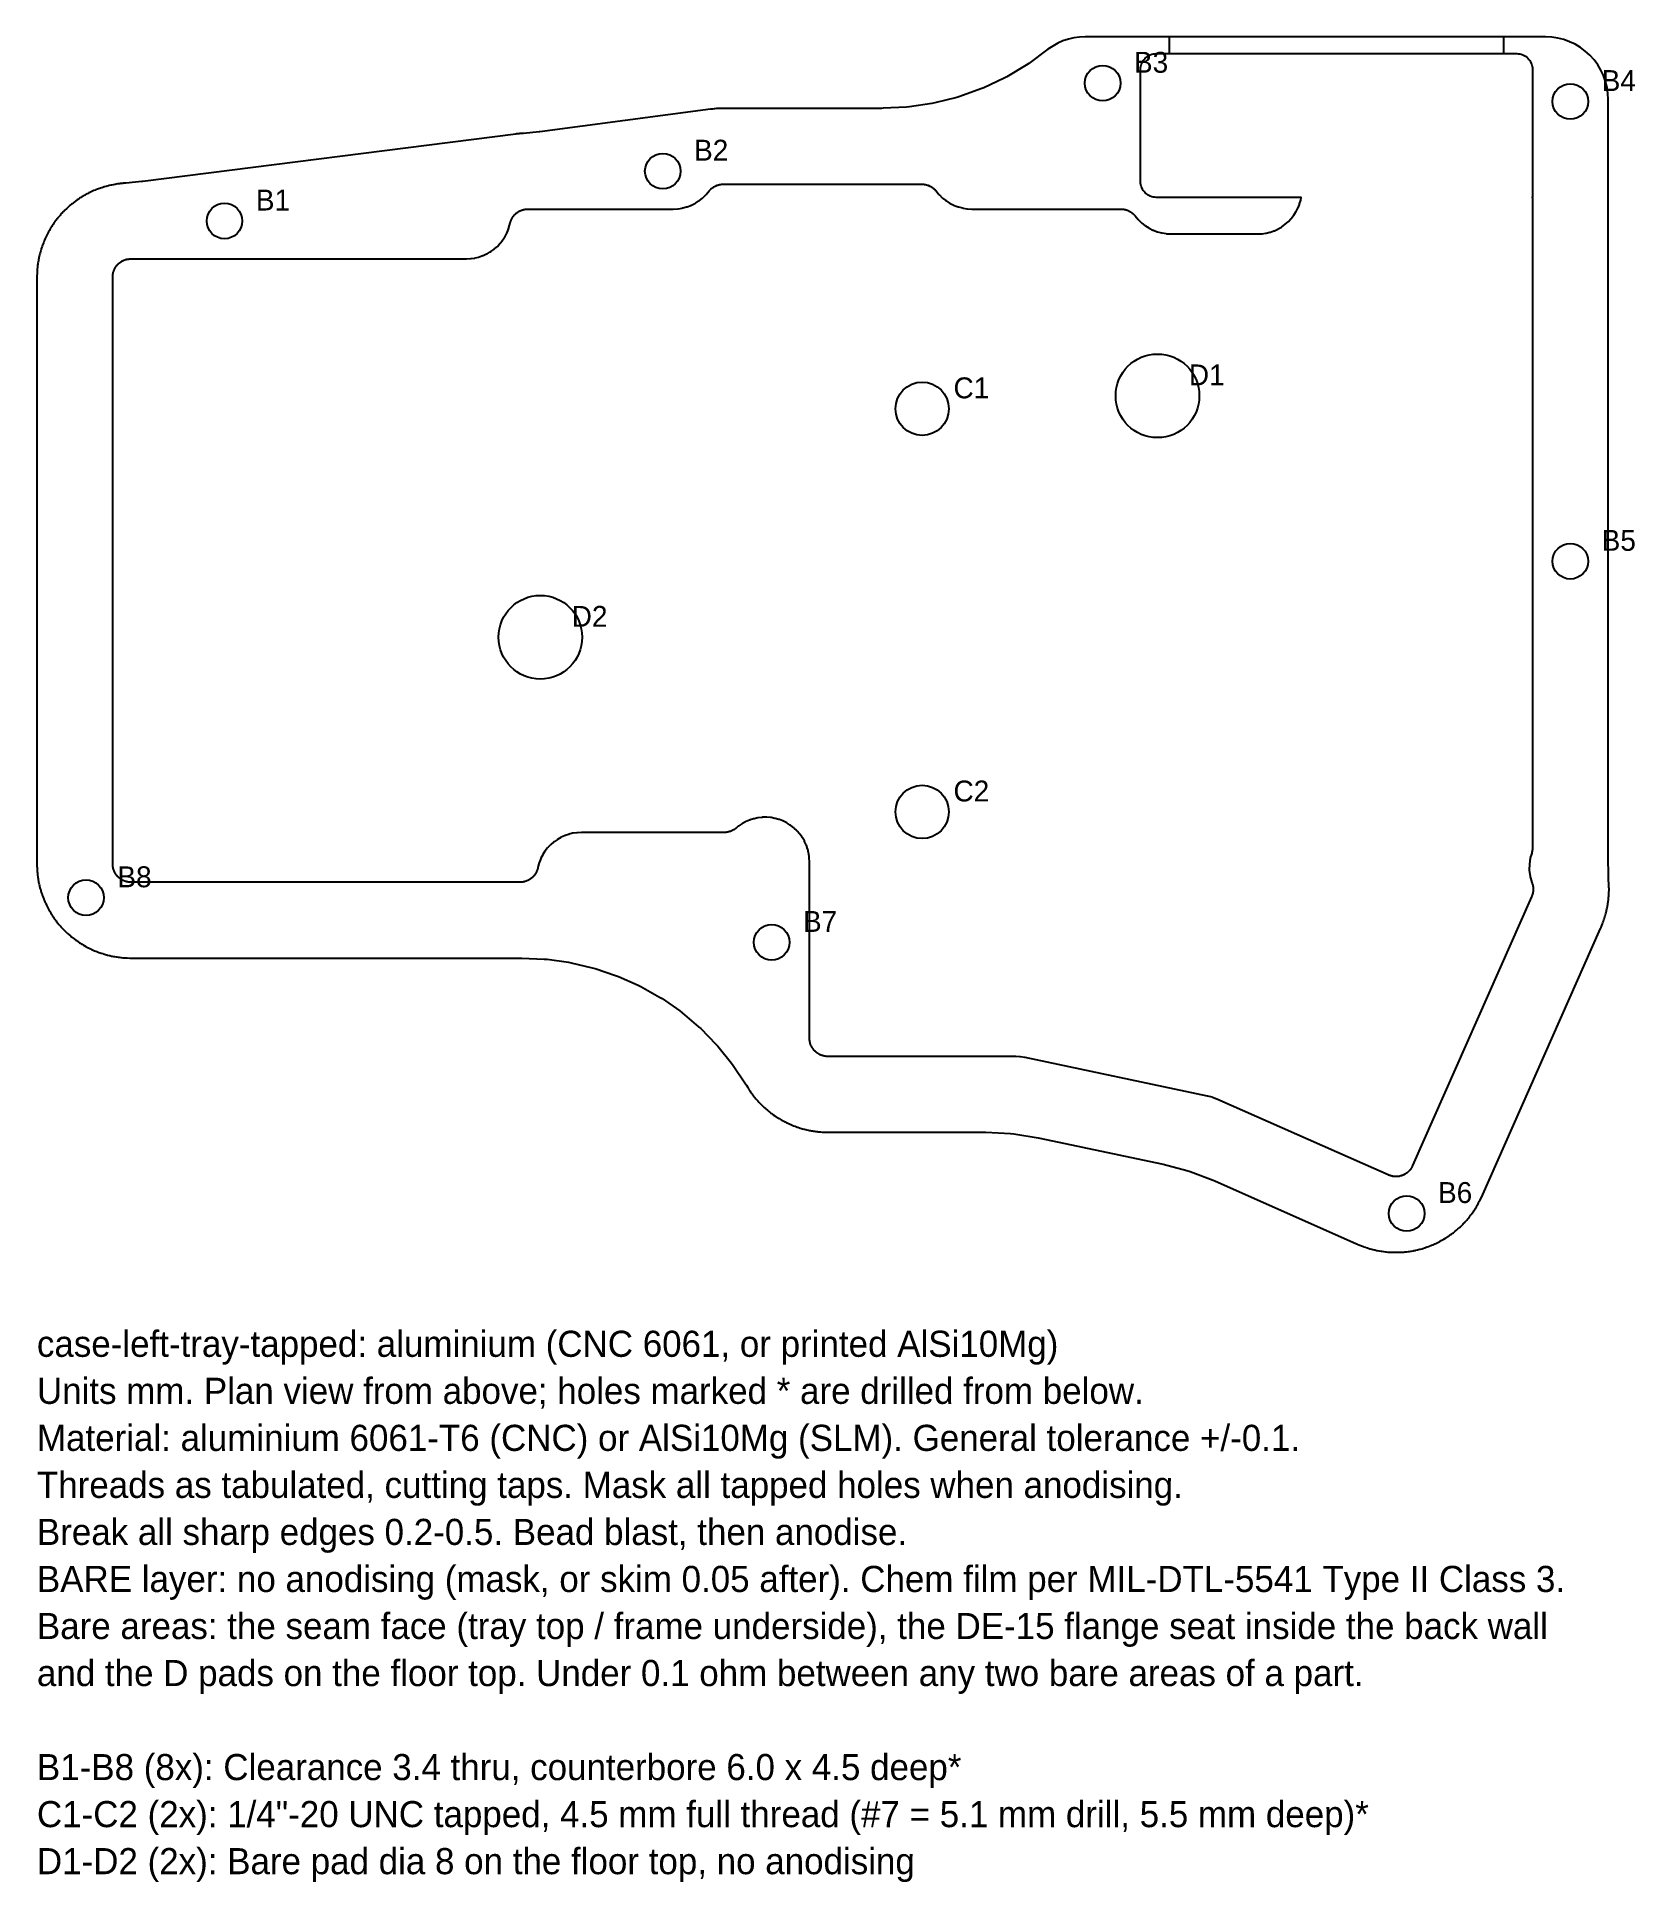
# Model space of a CAD drawing. Header units: millimetres. Extents: x 3 to 156, y -197 to -21.
import ezdxf

# ---------------------------------------------------------------- set-up
doc = ezdxf.new("R2010")
doc.units = ezdxf.units.MM
for name, color, linetype in [('BARE', 7, 'Continuous'), ('HOLES', 7, 'Continuous'), ('OUTLINE', 7, 'Continuous'), ('TEXT', 7, 'Continuous')]:
    doc.layers.add(name, color=color, linetype=linetype)

msp = doc.modelspace()

# ---------------------------------------------------------------- linework, layer by layer
at = {"layer": 'BARE'}
for points in [[(3.4, -100.36), (3.4, -100.48), (3.41, -100.56), (3.41, -100.61), (3.42, -100.76), (3.43, -100.82), (3.44, -100.96), (3.45, -101.04), (3.47, -101.19), (3.48, -101.25), (3.5, -101.39), (3.52, -101.49), (3.54, -101.64), (3.55, -101.69), (3.58, -101.84), (3.6, -101.91), (3.63, -102.06), (3.65, -102.12), (3.68, -102.26), (3.71, -102.35), (3.75, -102.5), (3.76, -102.55), (3.81, -102.69), (3.83, -102.77), (3.88, -102.91), (3.9, -102.97), (3.95, -103.1), (3.98, -103.19), (4.04, -103.33), (4.06, -103.38), (4.11, -103.52), (4.15, -103.59), (4.21, -103.73), (4.23, -103.78), (4.29, -103.91), (4.34, -104), (4.41, -104.13), (4.43, -104.18), (4.5, -104.31), (4.54, -104.38), (4.61, -104.51), (4.65, -104.57), (4.72, -104.69), (4.77, -104.77), (4.85, -104.9), (4.88, -104.94), (4.96, -105.06), (5.01, -105.13), (5.09, -105.25), (5.13, -105.3), (5.22, -105.42), (5.27, -105.49), (5.37, -105.61), (5.4, -105.65), (5.5, -105.77), (5.55, -105.83), (5.65, -105.94), (5.69, -105.99), (5.78, -106.09), (5.85, -106.16), (5.95, -106.27), (5.99, -106.31), (6.1, -106.42), (6.16, -106.47), (6.26, -106.57), (6.31, -106.62), (6.41, -106.71), (6.49, -106.77), (6.6, -106.87), (6.64, -106.91), (6.76, -107), (6.82, -107.05), (6.94, -107.14), (6.99, -107.18), (7.1, -107.26), (7.18, -107.32), (7.31, -107.41), (7.35, -107.44), (7.47, -107.52), (7.54, -107.56), (7.67, -107.64), (7.72, -107.67), (7.84, -107.75), (7.92, -107.79), (8.06, -107.87), (8.11, -107.9), (8.24, -107.96), (8.31, -108), (8.44, -108.07), (8.5, -108.09), (8.62, -108.15), (8.71, -108.19), (8.85, -108.26), (8.9, -108.28), (9.04, -108.33), (9.11, -108.36), (9.25, -108.41), (9.31, -108.44), (9.44, -108.48), (9.53, -108.51), (9.68, -108.56), (9.73, -108.58), (9.87, -108.62), (9.95, -108.64), (10.09, -108.68), (10.15, -108.7), (10.29, -108.73), (10.38, -108.75), (10.53, -108.79), (10.59, -108.8), (10.73, -108.83), (10.81, -108.84), (10.96, -108.86), (11.02, -108.87), (11.16, -108.89), (11.25, -108.91), (11.41, -108.93), (11.46, -108.93), (11.61, -108.95), (11.69, -108.95), (11.83, -108.96), (11.93, -108.97), (12.01, -108.97), (12.03, -108.97), (12.29, -108.98), (49.53, -108.98), (49.55, -108.98), (49.64, -108.98), (49.78, -108.98), (51.92, -109.08), (52.2, -109.1), (54.24, -109.38), (54.52, -109.43), (56.53, -109.91), (56.8, -109.98), (58.76, -110.64), (59.02, -110.74), (60.91, -111.58), (61.16, -111.71), (62.96, -112.72), (63.2, -112.87), (64.89, -114.05), (65.12, -114.22), (66.7, -115.55), (66.9, -115.74), (68.35, -117.22), (68.54, -117.43), (69.84, -119.03), (70.01, -119.25), (71.19, -121.03), (71.27, -121.15), (71.37, -121.32), (71.42, -121.39), (71.45, -121.44), (71.52, -121.56), (71.56, -121.61), (71.64, -121.73), (71.68, -121.8), (71.77, -121.92), (71.81, -121.97), (71.89, -122.08), (71.95, -122.16), (72.04, -122.28), (72.08, -122.32), (72.17, -122.44), (72.22, -122.5), (72.32, -122.61), (72.36, -122.66), (72.46, -122.76), (72.52, -122.83), (72.63, -122.94), (72.67, -122.98), (72.77, -123.08), (72.83, -123.14), (72.94, -123.24), (72.98, -123.28), (73.09, -123.38), (73.16, -123.44), (73.28, -123.54), (73.32, -123.58), (73.43, -123.67), (73.5, -123.72), (73.61, -123.81), (73.66, -123.85), (73.78, -123.93), (73.85, -123.99), (73.98, -124.08), (74.03, -124.11), (74.15, -124.19), (74.22, -124.23), (74.34, -124.31), (74.4, -124.34), (74.52, -124.41), (74.6, -124.46), (74.73, -124.54), (74.78, -124.56), (74.91, -124.63), (74.98, -124.67), (75.12, -124.74), (75.17, -124.76), (75.3, -124.82), (75.39, -124.86), (75.53, -124.92), (75.58, -124.95), (75.71, -125), (75.79, -125.03), (75.93, -125.08), (75.99, -125.11), (76.12, -125.15), (76.21, -125.18), (76.35, -125.23), (76.41, -125.25), (76.55, -125.29), (76.63, -125.31), (76.77, -125.35), (76.83, -125.37), (76.97, -125.4), (77.06, -125.42), (77.21, -125.45), (77.26, -125.47), (77.41, -125.49), (77.49, -125.51), (77.63, -125.53), (77.69, -125.54), (77.83, -125.56), (77.93, -125.58), (78.08, -125.59), (78.14, -125.6), (78.28, -125.61), (78.36, -125.62), (78.51, -125.63), (78.6, -125.64), (78.69, -125.64), (78.7, -125.64), (78.96, -125.65), (94.03, -125.65), (94.19, -125.65), (96.55, -125.78), (96.86, -125.81), (99.2, -126.18), (99.35, -126.21), (110.98, -128.67), (111.14, -128.7), (113.43, -129.31), (113.72, -129.41), (115.94, -130.25), (116.08, -130.31), (129.66, -136.32), (129.7, -136.34), (129.79, -136.38), (129.87, -136.42), (129.96, -136.45), (130.12, -136.52), (130.23, -136.56), (130.31, -136.59), (130.36, -136.61), (130.5, -136.66), (130.55, -136.67), (130.69, -136.72), (130.77, -136.74), (130.91, -136.79), (130.97, -136.8), (131.11, -136.84), (131.2, -136.86), (131.35, -136.9), (131.4, -136.91), (131.55, -136.95), (131.63, -136.96), (131.77, -136.99), (131.83, -137), (131.97, -137.02), (132.07, -137.04), (132.22, -137.06), (132.27, -137.07), (132.42, -137.09), (132.5, -137.09), (132.65, -137.11), (132.71, -137.11), (132.85, -137.12), (132.94, -137.13), (133.1, -137.14), (133.15, -137.14), (133.3, -137.14), (133.38, -137.14), (133.53, -137.14), (133.59, -137.14), (133.73, -137.14), (133.83, -137.13), (133.98, -137.12), (134.04, -137.12), (134.18, -137.11), (134.26, -137.1), (134.41, -137.09), (134.47, -137.08), (134.61, -137.06), (134.71, -137.05), (134.86, -137.02), (134.91, -137.02), (135.06, -136.99), (135.14, -136.98), (135.28, -136.95), (135.34, -136.93), (135.48, -136.9), (135.57, -136.88), (135.72, -136.84), (135.78, -136.83), (135.92, -136.79), (135.99, -136.76), (136.14, -136.72), (136.2, -136.7), (136.33, -136.66), (136.42, -136.62), (136.56, -136.57), (136.61, -136.55), (136.75, -136.5), (136.83, -136.47), (136.96, -136.41), (137.02, -136.39), (137.15, -136.33), (137.24, -136.29), (137.37, -136.22), (137.42, -136.2), (137.55, -136.13), (137.63, -136.1), (137.76, -136.02), (137.81, -135.99), (137.93, -135.92), (138.02, -135.88), (138.15, -135.8), (138.19, -135.77), (138.32, -135.69), (138.38, -135.64), (138.51, -135.56), (138.56, -135.52), (138.67, -135.44), (138.75, -135.39), (138.87, -135.3), (138.92, -135.26), (139.03, -135.17), (139.1, -135.12), (139.21, -135.03), (139.26, -134.99), (139.36, -134.89), (139.44, -134.83), (139.55, -134.73), (139.59, -134.69), (139.7, -134.59), (139.75, -134.53), (139.86, -134.43), (139.9, -134.38), (140, -134.28), (140.06, -134.21), (140.16, -134.09), (140.2, -134.05), (140.3, -133.94), (140.35, -133.88), (140.44, -133.76), (140.48, -133.71), (140.57, -133.6), (140.62, -133.53), (140.72, -133.4), (140.75, -133.36), (140.83, -133.24), (140.88, -133.17), (140.96, -133.05), (140.99, -132.99), (141.07, -132.88), (141.12, -132.79), (141.2, -132.66), (141.22, -132.61), (141.3, -132.49), (141.33, -132.42), (141.4, -132.28), (141.45, -132.2), (141.48, -132.13), (141.49, -132.11), (141.6, -131.88), (152.99, -106.16), (153.01, -106.12), (153.05, -106.03), (153.08, -105.95), (153.12, -105.87), (153.18, -105.7), (153.22, -105.59), (153.26, -105.51), (153.27, -105.46), (153.32, -105.32), (153.34, -105.27), (153.39, -105.13), (153.41, -105.05), (153.45, -104.91), (153.47, -104.85), (153.51, -104.71), (153.53, -104.62), (153.57, -104.47), (153.58, -104.42), (153.61, -104.27), (153.63, -104.19), (153.66, -104.05), (153.67, -103.98), (153.69, -103.85), (153.71, -103.75), (153.73, -103.6), (153.73, -103.54), (153.75, -103.4), (153.76, -103.32), (153.77, -103.17), (153.78, -103.11), (153.79, -102.97), (153.79, -102.87), (153.8, -102.72), (153.8, -102.66), (153.81, -102.52), (153.81, -102.43), (153.81, -102.29), (153.8, -102.22), (153.8, -102.08), (153.8, -101.99), (153.79, -101.83), (153.77, -101.6), (153.77, -101.45), (153.73, -99), (153.73, -98.84), (153.73, -98.7), (153.73, -98.58), (153.74, -98.53), (153.74, -98.43), (153.74, -36.47), (153.74, -26.85), (153.71, -26.26), (153.62, -25.68), (153.48, -25.11), (153.28, -24.55), (153.03, -24.02), (152.73, -23.52), (152.38, -23.04), (151.98, -22.61), (151.54, -22.21), (151.07, -21.86), (150.57, -21.56), (150.03, -21.31), (149.48, -21.11), (148.91, -20.97), (148.33, -20.88), (147.74, -20.85), (103.7, -20.85), (103.15, -20.87), (102.61, -20.95), (102.08, -21.07), (101.56, -21.24), (101.06, -21.46), (100.58, -21.73), (100.12, -22.03), (98.3, -23.39), (98.05, -23.55), (96.2, -24.66), (95.94, -24.8), (93.99, -25.72), (93.72, -25.83), (91.68, -26.56), (91.4, -26.65), (89.31, -27.17), (89.02, -27.23), (86.88, -27.55), (86.59, -27.57), (84.36, -27.68), (84.21, -27.69), (69.16, -27.69), (69.13, -27.69), (69.1, -27.69), (69.04, -27.69), (68.92, -27.69), (68.75, -27.69), (68.67, -27.7), (68.52, -27.71), (68.4, -27.71), (68.25, -27.73), (68.19, -27.73), (68.04, -27.75), (67.9, -27.77), (67.84, -27.77), (51.52, -29.92), (51.43, -29.93), (49.95, -30.08), (49.85, -30.08), (49.75, -30.09), (49.68, -30.1), (49.65, -30.1), (49.58, -30.1), (49.53, -30.11), (49.38, -30.13), (49.28, -30.14), (49.2, -30.15), (13.51, -34.69), (13.42, -34.7), (11.89, -34.85), (11.78, -34.85), (11.74, -34.86), (11.71, -34.86), (11.67, -34.86), (11.61, -34.87), (11.55, -34.87), (11.4, -34.89), (11.32, -34.9), (11.18, -34.92), (11.11, -34.92), (10.98, -34.95), (10.88, -34.96), (10.73, -34.99), (10.68, -35), (10.53, -35.03), (10.45, -35.04), (10.31, -35.08), (10.25, -35.09), (10.11, -35.13), (10.02, -35.15), (9.87, -35.19), (9.82, -35.21), (9.68, -35.25), (9.6, -35.28), (9.46, -35.32), (9.4, -35.34), (9.27, -35.39), (9.18, -35.42), (9.04, -35.48), (8.99, -35.5), (8.85, -35.56), (8.78, -35.59), (8.64, -35.65), (8.58, -35.68), (8.46, -35.74), (8.37, -35.78), (8.23, -35.85), (8.19, -35.87), (8.06, -35.94), (7.99, -35.98), (7.86, -36.06), (7.8, -36.09), (7.68, -36.16), (7.6, -36.21), (7.47, -36.29), (7.43, -36.32), (7.3, -36.41), (7.24, -36.45), (7.12, -36.54), (7.07, -36.58), (6.95, -36.66), (6.88, -36.72), (6.76, -36.81), (6.71, -36.85), (6.6, -36.94), (6.54, -36.99), (6.43, -37.09), (6.38, -37.13), (6.28, -37.23), (6.21, -37.29), (6.1, -37.4), (6.06, -37.44), (5.95, -37.54), (5.9, -37.6), (5.8, -37.71), (5.75, -37.75), (5.66, -37.86), (5.6, -37.93), (5.5, -38.05), (5.46, -38.09), (5.37, -38.2), (5.32, -38.27), (5.23, -38.38), (5.19, -38.43), (5.11, -38.55), (5.05, -38.62), (4.96, -38.75), (4.93, -38.79), (4.85, -38.92), (4.81, -38.98), (4.73, -39.11), (4.69, -39.16), (4.62, -39.29), (4.58, -39.37), (4.5, -39.5), (4.47, -39.55), (4.4, -39.68), (4.37, -39.75), (4.3, -39.88), (4.27, -39.94), (4.21, -40.07), (4.18, -40.15), (4.11, -40.3), (4.09, -40.35), (4.04, -40.48), (4.01, -40.56), (3.95, -40.7), (3.93, -40.76), (3.89, -40.89), (3.85, -40.98), (3.81, -41.12), (3.79, -41.18), (3.75, -41.32), (3.73, -41.39), (3.69, -41.54), (3.67, -41.6), (3.64, -41.73), (3.62, -41.83), (3.58, -41.98), (3.57, -42.03), (3.54, -42.18), (3.53, -42.25), (3.5, -42.4), (3.49, -42.46), (3.47, -42.6), (3.46, -42.7), (3.44, -42.85), (3.44, -42.9), (3.42, -43.05), (3.42, -43.13), (3.41, -43.28), (3.4, -43.37), (3.4, -43.46), (3.4, -43.47), (3.39, -43.73), (3.39, -99.86), (3.39, -99.9), (3.39, -100.01), (3.39, -100.09), (3.39, -100.18), (3.4, -100.36)], [(111.74, -22.45), (143.74, -22.45), (143.74, -20.85), (111.74, -20.85), (111.74, -22.45)], [(44.92, -42.06), (44.93, -42.06), (45.28, -42.01), (45.29, -42.01), (45.32, -42), (45.33, -42), (45.67, -41.91), (45.68, -41.91), (45.71, -41.9), (45.72, -41.9), (46.05, -41.78), (46.06, -41.78), (46.09, -41.77), (46.1, -41.77), (46.42, -41.62), (46.43, -41.61), (46.46, -41.6), (46.47, -41.6), (46.77, -41.42), (46.78, -41.41), (46.81, -41.4), (46.81, -41.39), (47.1, -41.19), (47.11, -41.18), (47.13, -41.16), (47.14, -41.16), (47.41, -40.93), (47.42, -40.92), (47.44, -40.9), (47.45, -40.89), (47.69, -40.63), (47.7, -40.63), (47.72, -40.61), (47.72, -40.6), (47.94, -40.32), (47.95, -40.31), (47.97, -40.29), (47.97, -40.28), (48.16, -39.98), (48.17, -39.97), (48.18, -39.95), (48.19, -39.94), (48.35, -39.62), (48.36, -39.61), (48.37, -39.59), (48.37, -39.58), (48.5, -39.25), (48.51, -39.24), (48.52, -39.21), (48.52, -39.2), (48.62, -38.86), (48.62, -38.85), (48.63, -38.82), (48.63, -38.81), (48.64, -38.75), (48.65, -38.72), (48.65, -38.72), (48.66, -38.68), (48.67, -38.64), (48.69, -38.57), (48.69, -38.57), (48.71, -38.5), (48.72, -38.48), (48.75, -38.41), (48.75, -38.4), (48.78, -38.34), (48.79, -38.32), (48.82, -38.25), (48.82, -38.25), (48.86, -38.18), (48.87, -38.17), (48.91, -38.1), (48.91, -38.1), (48.95, -38.04), (48.96, -38.02), (49.01, -37.96), (49.01, -37.96), (49.06, -37.91), (49.07, -37.89), (49.12, -37.84), (49.13, -37.83), (49.18, -37.78), (49.2, -37.77), (49.25, -37.72), (49.25, -37.72), (49.31, -37.67), (49.33, -37.66), (49.39, -37.62), (49.39, -37.62), (49.45, -37.58), (49.47, -37.56), (49.54, -37.53), (49.54, -37.53), (49.61, -37.49), (49.63, -37.48), (49.69, -37.45), (49.69, -37.45), (49.76, -37.43), (49.78, -37.42), (49.85, -37.4), (49.86, -37.4), (49.93, -37.38), (49.95, -37.37), (50.02, -37.35), (50.02, -37.35), (50.1, -37.34), (50.12, -37.34), (50.19, -37.33), (50.19, -37.33), (50.27, -37.32), (50.31, -37.32), (50.35, -37.32), (50.35, -37.32), (50.38, -37.32), (64.25, -37.32), (64.26, -37.32), (64.28, -37.32), (64.28, -37.32), (64.7, -37.3), (64.71, -37.3), (64.74, -37.29), (64.75, -37.29), (65.13, -37.23), (65.14, -37.23), (65.17, -37.22), (65.18, -37.22), (65.55, -37.12), (65.56, -37.12), (65.59, -37.11), (65.6, -37.11), (65.96, -36.97), (65.97, -36.97), (66, -36.95), (66.01, -36.95), (66.35, -36.78), (66.37, -36.77), (66.39, -36.76), (66.4, -36.75), (66.73, -36.55), (66.74, -36.54), (66.76, -36.52), (66.77, -36.51), (67.07, -36.28), (67.08, -36.27), (67.1, -36.25), (67.11, -36.24), (67.39, -35.97), (67.39, -35.96), (67.41, -35.94), (67.42, -35.93), (67.71, -35.59), (67.73, -35.56), (67.78, -35.5), (67.79, -35.5), (67.84, -35.44), (67.86, -35.43), (67.91, -35.38), (67.91, -35.37), (67.97, -35.32), (67.99, -35.31), (68.05, -35.26), (68.06, -35.26), (68.12, -35.22), (68.14, -35.21), (68.21, -35.17), (68.21, -35.17), (68.28, -35.13), (68.3, -35.12), (68.37, -35.09), (68.37, -35.08), (68.44, -35.06), (68.46, -35.05), (68.54, -35.02), (68.54, -35.02), (68.61, -35), (68.63, -34.99), (68.71, -34.98), (68.71, -34.98), (68.79, -34.96), (68.81, -34.96), (68.89, -34.95), (68.89, -34.95), (68.97, -34.94), (69.01, -34.94), (69.05, -34.94), (69.05, -34.94), (69.09, -34.94), (88.04, -34.94), (88.07, -34.94), (88.08, -34.94), (88.11, -34.94), (88.16, -34.94), (88.23, -34.95), (88.24, -34.95), (88.31, -34.96), (88.34, -34.96), (88.41, -34.98), (88.42, -34.98), (88.49, -34.99), (88.51, -35), (88.59, -35.02), (88.59, -35.02), (88.66, -35.05), (88.68, -35.06), (88.76, -35.08), (88.76, -35.09), (88.83, -35.12), (88.85, -35.13), (88.92, -35.17), (88.92, -35.17), (88.99, -35.21), (89, -35.22), (89.07, -35.26), (89.07, -35.26), (89.13, -35.31), (89.15, -35.32), (89.21, -35.37), (89.21, -35.38), (89.27, -35.43), (89.29, -35.44), (89.34, -35.5), (89.34, -35.5), (89.39, -35.56), (89.42, -35.59), (89.7, -35.93), (89.71, -35.94), (89.73, -35.96), (89.74, -35.97), (90.01, -36.24), (90.02, -36.25), (90.05, -36.27), (90.05, -36.28), (90.36, -36.51), (90.36, -36.52), (90.39, -36.54), (90.4, -36.55), (90.72, -36.75), (90.73, -36.76), (90.76, -36.77), (90.77, -36.78), (91.11, -36.95), (91.12, -36.95), (91.15, -36.97), (91.16, -36.97), (91.52, -37.11), (91.53, -37.11), (91.56, -37.12), (91.57, -37.12), (91.94, -37.22), (91.96, -37.22), (91.99, -37.23), (92, -37.23), (92.38, -37.29), (92.39, -37.29), (92.42, -37.3), (92.43, -37.3), (92.84, -37.32), (92.85, -37.32), (92.87, -37.32), (92.87, -37.32), (107.09, -37.32), (107.12, -37.32), (107.13, -37.32), (107.16, -37.32), (107.21, -37.32), (107.28, -37.33), (107.29, -37.33), (107.36, -37.34), (107.39, -37.34), (107.46, -37.36), (107.47, -37.36), (107.54, -37.37), (107.56, -37.38), (107.64, -37.4), (107.64, -37.4), (107.71, -37.43), (107.73, -37.44), (107.81, -37.47), (107.81, -37.47), (107.88, -37.5), (107.9, -37.51), (107.97, -37.55), (107.97, -37.55), (108.04, -37.59), (108.05, -37.6), (108.12, -37.64), (108.12, -37.64), (108.18, -37.69), (108.2, -37.71), (108.26, -37.75), (108.26, -37.76), (108.32, -37.81), (108.34, -37.83), (108.39, -37.88), (108.39, -37.88), (108.44, -37.94), (108.47, -37.97), (108.75, -38.31), (108.76, -38.32), (108.78, -38.34), (108.79, -38.35), (109.06, -38.62), (109.07, -38.63), (109.1, -38.65), (109.1, -38.66), (109.41, -38.9), (109.41, -38.9), (109.44, -38.92), (109.45, -38.93), (109.77, -39.13), (109.78, -39.14), (109.81, -39.15), (109.82, -39.16), (110.16, -39.33), (110.17, -39.34), (110.2, -39.35), (110.21, -39.35), (110.57, -39.49), (110.58, -39.49), (110.61, -39.5), (110.62, -39.5), (110.99, -39.6), (111.01, -39.6), (111.04, -39.61), (111.05, -39.61), (111.43, -39.67), (111.44, -39.67), (111.47, -39.68), (111.48, -39.68), (111.89, -39.7), (111.9, -39.7), (111.92, -39.7), (111.92, -39.7), (120.15, -39.7), (120.17, -39.7), (120.18, -39.7), (120.18, -39.7), (120.57, -39.68), (120.58, -39.68), (120.61, -39.68), (120.62, -39.68), (120.97, -39.63), (120.98, -39.62), (121, -39.62), (121.02, -39.62), (121.36, -39.53), (121.37, -39.53), (121.4, -39.52), (121.41, -39.52), (121.74, -39.4), (121.75, -39.4), (121.78, -39.39), (121.79, -39.39), (122.11, -39.24), (122.12, -39.23), (122.15, -39.22), (122.15, -39.22), (122.46, -39.04), (122.47, -39.03), (122.49, -39.02), (122.5, -39.01), (122.79, -38.81), (122.8, -38.8), (122.82, -38.78), (122.83, -38.78), (123.1, -38.54), (123.11, -38.54), (123.13, -38.52), (123.13, -38.51), (123.38, -38.25), (123.39, -38.25), (123.41, -38.22), (123.41, -38.22), (123.63, -37.94), (123.64, -37.93), (123.65, -37.91), (123.66, -37.9), (123.85, -37.6), (123.86, -37.59), (123.87, -37.57), (123.88, -37.56), (124.04, -37.24), (124.04, -37.23), (124.06, -37.21), (124.06, -37.2), (124.19, -36.87), (124.2, -36.86), (124.21, -36.83), (124.21, -36.82), (124.31, -36.48), (124.31, -36.47), (124.32, -36.44), (124.32, -36.43), (124.36, -36.24), (124.36, -36.2), (124.33, -36.2), (110.49, -36.2), (110.34, -36.19), (110.19, -36.17), (110.05, -36.14), (109.91, -36.09), (109.78, -36.02), (109.65, -35.95), (109.54, -35.86), (109.43, -35.76), (109.33, -35.65), (109.24, -35.53), (109.16, -35.41), (109.1, -35.27), (109.05, -35.14), (109.02, -34.99), (108.99, -34.85), (108.99, -34.7), (108.99, -23.95), (108.99, -23.8), (109.02, -23.66), (109.05, -23.51), (109.1, -23.38), (109.16, -23.24), (109.24, -23.12), (109.33, -23), (109.43, -22.89), (109.54, -22.79), (109.65, -22.7), (109.78, -22.63), (109.91, -22.56), (110.05, -22.51), (110.19, -22.48), (110.34, -22.46), (110.49, -22.45), (144.99, -22.45), (145.13, -22.46), (145.28, -22.48), (145.42, -22.51), (145.56, -22.56), (145.69, -22.63), (145.82, -22.7), (145.94, -22.79), (146.05, -22.89), (146.15, -23), (146.23, -23.12), (146.31, -23.24), (146.37, -23.38), (146.42, -23.51), (146.46, -23.66), (146.48, -23.8), (146.49, -23.95), (146.49, -35.96), (146.48, -36.12), (146.48, -36.13), (146.47, -36.2), (146.48, -36.28), (146.48, -36.35), (146.49, -36.39), (146.49, -36.43), (146.49, -36.43), (146.49, -36.47), (146.49, -98.41), (146.49, -98.44), (146.49, -98.44), (146.49, -98.48), (146.48, -98.52), (146.48, -98.6), (146.48, -98.6), (146.47, -98.67), (146.47, -98.69), (146.45, -98.77), (146.45, -98.77), (146.44, -98.84), (146.43, -98.88), (146.42, -98.92), (146.42, -98.92), (146.41, -98.95), (146.32, -99.25), (146.31, -99.26), (146.31, -99.29), (146.3, -99.3), (146.23, -99.64), (146.23, -99.65), (146.23, -99.68), (146.23, -99.69), (146.19, -100.04), (146.19, -100.06), (146.19, -100.08), (146.19, -100.09), (146.18, -100.45), (146.18, -100.46), (146.18, -100.49), (146.18, -100.5), (146.21, -100.85), (146.21, -100.86), (146.22, -100.89), (146.22, -100.9), (146.28, -101.25), (146.29, -101.26), (146.29, -101.29), (146.29, -101.3), (146.39, -101.64), (146.39, -101.65), (146.4, -101.68), (146.41, -101.69), (146.43, -101.76), (146.45, -101.79), (146.45, -101.79), (146.46, -101.83), (146.47, -101.87), (146.49, -101.94), (146.49, -101.94), (146.51, -102.01), (146.52, -102.03), (146.53, -102.1), (146.53, -102.11), (146.54, -102.18), (146.55, -102.2), (146.55, -102.27), (146.55, -102.28), (146.56, -102.35), (146.56, -102.37), (146.56, -102.45), (146.56, -102.45), (146.55, -102.52), (146.55, -102.54), (146.55, -102.62), (146.54, -102.62), (146.53, -102.69), (146.53, -102.72), (146.52, -102.79), (146.52, -102.79), (146.5, -102.86), (146.49, -102.88), (146.47, -102.95), (146.47, -102.96), (146.44, -103.03), (146.43, -103.06), (146.42, -103.1), (146.42, -103.1), (146.4, -103.13), (135.02, -128.83), (135.01, -128.87), (135.01, -128.87), (134.99, -128.9), (134.97, -128.94), (134.94, -129), (134.94, -129.01), (134.9, -129.07), (134.89, -129.09), (134.85, -129.15), (134.84, -129.15), (134.8, -129.21), (134.79, -129.23), (134.74, -129.28), (134.74, -129.29), (134.69, -129.34), (134.67, -129.36), (134.62, -129.41), (134.62, -129.41), (134.57, -129.46), (134.55, -129.47), (134.49, -129.52), (134.49, -129.52), (134.43, -129.57), (134.41, -129.58), (134.35, -129.62), (134.35, -129.62), (134.29, -129.66), (134.27, -129.67), (134.2, -129.7), (134.2, -129.71), (134.13, -129.74), (134.11, -129.75), (134.05, -129.77), (134.04, -129.78), (133.97, -129.8), (133.95, -129.81), (133.88, -129.83), (133.88, -129.83), (133.81, -129.85), (133.79, -129.85), (133.72, -129.87), (133.71, -129.87), (133.64, -129.88), (133.62, -129.88), (133.55, -129.89), (133.54, -129.89), (133.47, -129.89), (133.45, -129.89), (133.37, -129.89), (133.37, -129.89), (133.3, -129.89), (133.28, -129.89), (133.2, -129.88), (133.2, -129.88), (133.13, -129.87), (133.11, -129.86), (133.03, -129.85), (133.03, -129.85), (132.96, -129.83), (132.94, -129.83), (132.87, -129.8), (132.87, -129.8), (132.8, -129.78), (132.76, -129.76), (132.72, -129.75), (132.72, -129.75), (132.69, -129.74), (116.3, -122.48), (116.29, -122.48), (116.28, -122.47), (116.28, -122.47), (115.88, -122.32), (115.87, -122.32), (115.84, -122.31), (115.83, -122.3), (115.43, -122.2), (115.41, -122.19), (115.4, -122.19), (115.4, -122.19), (97.95, -118.5), (97.94, -118.5), (97.92, -118.49), (97.92, -118.49), (97.51, -118.43), (97.49, -118.43), (97.46, -118.42), (97.45, -118.42), (97.04, -118.4), (97.02, -118.4), (97.01, -118.4), (97, -118.4), (79.08, -118.4), (79.04, -118.4), (79.04, -118.4), (79.01, -118.4), (78.97, -118.4), (78.89, -118.39), (78.89, -118.39), (78.82, -118.38), (78.8, -118.38), (78.72, -118.37), (78.72, -118.37), (78.65, -118.35), (78.63, -118.34), (78.56, -118.32), (78.55, -118.32), (78.48, -118.3), (78.46, -118.29), (78.39, -118.27), (78.39, -118.27), (78.32, -118.24), (78.3, -118.23), (78.24, -118.19), (78.24, -118.19), (78.17, -118.16), (78.15, -118.14), (78.09, -118.1), (78.09, -118.1), (78.03, -118.06), (78.01, -118.05), (77.95, -118), (77.95, -118), (77.9, -117.95), (77.88, -117.94), (77.83, -117.89), (77.82, -117.89), (77.77, -117.83), (77.76, -117.82), (77.71, -117.76), (77.71, -117.76), (77.66, -117.7), (77.65, -117.68), (77.61, -117.62), (77.61, -117.62), (77.57, -117.56), (77.56, -117.54), (77.52, -117.48), (77.52, -117.47), (77.49, -117.41), (77.48, -117.39), (77.45, -117.32), (77.45, -117.32), (77.42, -117.25), (77.41, -117.23), (77.39, -117.16), (77.39, -117.16), (77.37, -117.09), (77.36, -117.06), (77.35, -116.99), (77.35, -116.99), (77.33, -116.92), (77.33, -116.9), (77.32, -116.82), (77.32, -116.82), (77.32, -116.75), (77.31, -116.71), (77.31, -116.67), (77.31, -116.67), (77.31, -116.63), (77.31, -99.8), (77.31, -99.79), (77.31, -99.77), (77.31, -99.77), (77.29, -99.38), (77.29, -99.37), (77.29, -99.34), (77.29, -99.33), (77.24, -98.98), (77.24, -98.97), (77.23, -98.94), (77.23, -98.93), (77.14, -98.58), (77.14, -98.57), (77.13, -98.54), (77.13, -98.53), (77.01, -98.19), (77.01, -98.18), (77, -98.16), (76.99, -98.15), (76.84, -97.82), (76.84, -97.81), (76.82, -97.79), (76.82, -97.78), (76.64, -97.47), (76.63, -97.46), (76.62, -97.44), (76.61, -97.43), (76.4, -97.14), (76.39, -97.13), (76.38, -97.1), (76.37, -97.1), (76.13, -96.83), (76.13, -96.82), (76.11, -96.8), (76.1, -96.79), (75.84, -96.55), (75.83, -96.54), (75.81, -96.52), (75.8, -96.51), (75.51, -96.3), (75.51, -96.29), (75.48, -96.27), (75.47, -96.27), (75.17, -96.08), (75.16, -96.07), (75.14, -96.06), (75.13, -96.05), (74.81, -95.89), (74.8, -95.89), (74.77, -95.87), (74.76, -95.87), (74.43, -95.74), (74.42, -95.74), (74.39, -95.73), (74.38, -95.73), (74.03, -95.63), (74.02, -95.63), (74, -95.62), (73.99, -95.62), (73.63, -95.55), (73.62, -95.55), (73.59, -95.55), (73.58, -95.55), (73.23, -95.52), (73.22, -95.52), (73.19, -95.52), (73.18, -95.52), (72.82, -95.52), (72.81, -95.52), (72.78, -95.52), (72.77, -95.53), (72.41, -95.57), (72.4, -95.57), (72.37, -95.57), (72.36, -95.57), (72.01, -95.65), (72, -95.65), (71.97, -95.66), (71.96, -95.66), (71.62, -95.77), (71.61, -95.77), (71.59, -95.78), (71.58, -95.78), (71.25, -95.92), (71.24, -95.93), (71.21, -95.94), (71.2, -95.95), (70.89, -96.12), (70.88, -96.12), (70.85, -96.14), (70.84, -96.14), (70.55, -96.34), (70.54, -96.35), (70.51, -96.37), (70.5, -96.37), (70.28, -96.56), (70.25, -96.58), (70.25, -96.58), (70.22, -96.6), (70.19, -96.63), (70.13, -96.67), (70.12, -96.67), (70.06, -96.71), (70.04, -96.72), (69.98, -96.76), (69.98, -96.76), (69.91, -96.79), (69.89, -96.8), (69.82, -96.83), (69.82, -96.83), (69.75, -96.86), (69.73, -96.87), (69.66, -96.89), (69.66, -96.89), (69.59, -96.91), (69.57, -96.92), (69.5, -96.93), (69.49, -96.93), (69.42, -96.95), (69.4, -96.95), (69.33, -96.96), (69.32, -96.96), (69.25, -96.96), (69.21, -96.97), (69.17, -96.97), (69.17, -96.97), (69.13, -96.97), (55.51, -96.97), (55.5, -96.97), (55.48, -96.97), (55.48, -96.97), (55.1, -96.99), (55.09, -96.99), (55.06, -96.99), (55.05, -96.99), (54.7, -97.04), (54.69, -97.04), (54.66, -97.05), (54.65, -97.05), (54.3, -97.14), (54.29, -97.14), (54.27, -97.15), (54.26, -97.15), (53.92, -97.27), (53.91, -97.27), (53.89, -97.28), (53.88, -97.28), (53.55, -97.43), (53.54, -97.44), (53.52, -97.45), (53.51, -97.45), (53.2, -97.63), (53.19, -97.64), (53.17, -97.65), (53.16, -97.66), (52.87, -97.86), (52.86, -97.87), (52.84, -97.89), (52.83, -97.89), (52.56, -98.12), (52.56, -98.13), (52.54, -98.15), (52.53, -98.16), (52.28, -98.42), (52.28, -98.42), (52.26, -98.44), (52.25, -98.45), (52.03, -98.73), (52.03, -98.74), (52.01, -98.76), (52, -98.77), (51.81, -99.07), (51.81, -99.08), (51.79, -99.1), (51.79, -99.11), (51.62, -99.43), (51.62, -99.44), (51.61, -99.46), (51.6, -99.47), (51.47, -99.8), (51.47, -99.81), (51.46, -99.84), (51.46, -99.85), (51.35, -100.19), (51.35, -100.2), (51.35, -100.23), (51.34, -100.24), (51.33, -100.3), (51.32, -100.33), (51.32, -100.33), (51.32, -100.37), (51.31, -100.41), (51.29, -100.48), (51.29, -100.48), (51.26, -100.55), (51.26, -100.57), (51.23, -100.64), (51.23, -100.65), (51.2, -100.71), (51.19, -100.73), (51.16, -100.8), (51.15, -100.8), (51.12, -100.87), (51.11, -100.88), (51.07, -100.95), (51.07, -100.95), (51.02, -101.01), (51.01, -101.03), (50.97, -101.09), (50.96, -101.09), (50.92, -101.14), (50.9, -101.16), (50.85, -101.21), (50.85, -101.22), (50.8, -101.27), (50.78, -101.28), (50.72, -101.33), (50.72, -101.33), (50.66, -101.38), (50.65, -101.39), (50.59, -101.43), (50.58, -101.43), (50.52, -101.47), (50.5, -101.49), (50.44, -101.52), (50.44, -101.52), (50.37, -101.56), (50.35, -101.57), (50.28, -101.6), (50.28, -101.6), (50.21, -101.62), (50.19, -101.63), (50.12, -101.65), (50.12, -101.65), (50.05, -101.67), (50.03, -101.68), (49.95, -101.7), (49.95, -101.7), (49.88, -101.71), (49.86, -101.71), (49.78, -101.72), (49.78, -101.72), (49.71, -101.73), (49.67, -101.73), (49.63, -101.73), (49.63, -101.73), (49.59, -101.73), (12.41, -101.73), (12.37, -101.73), (12.37, -101.73), (12.33, -101.73), (12.29, -101.73), (12.22, -101.72), (12.21, -101.72), (12.14, -101.71), (12.12, -101.71), (12.05, -101.7), (12.05, -101.7), (11.97, -101.68), (11.95, -101.67), (11.88, -101.66), (11.88, -101.65), (11.81, -101.63), (11.79, -101.62), (11.72, -101.6), (11.72, -101.6), (11.65, -101.57), (11.63, -101.56), (11.56, -101.52), (11.56, -101.52), (11.5, -101.49), (11.48, -101.48), (11.42, -101.44), (11.41, -101.43), (11.35, -101.39), (11.34, -101.38), (11.28, -101.33), (11.28, -101.33), (11.22, -101.28), (11.2, -101.27), (11.15, -101.22), (11.15, -101.22), (11.1, -101.16), (11.08, -101.15), (11.04, -101.09), (11.03, -101.09), (10.99, -101.03), (10.98, -101.01), (10.93, -100.95), (10.93, -100.95), (10.89, -100.89), (10.88, -100.87), (10.85, -100.81), (10.84, -100.8), (10.81, -100.74), (10.8, -100.72), (10.77, -100.65), (10.77, -100.65), (10.74, -100.58), (10.74, -100.56), (10.71, -100.49), (10.71, -100.49), (10.69, -100.42), (10.69, -100.4), (10.67, -100.32), (10.67, -100.32), (10.66, -100.25), (10.66, -100.23), (10.65, -100.15), (10.65, -100.15), (10.64, -100.08), (10.64, -100.04), (10.64, -100), (10.64, -100), (10.64, -99.96), (10.64, -43.85), (10.64, -43.81), (10.64, -43.81), (10.64, -43.78), (10.64, -43.73), (10.65, -43.66), (10.65, -43.66), (10.66, -43.59), (10.66, -43.56), (10.67, -43.49), (10.67, -43.49), (10.69, -43.42), (10.69, -43.4), (10.71, -43.32), (10.71, -43.32), (10.74, -43.25), (10.74, -43.23), (10.77, -43.16), (10.77, -43.16), (10.8, -43.09), (10.81, -43.07), (10.84, -43.01), (10.85, -43.01), (10.88, -42.94), (10.89, -42.92), (10.93, -42.86), (10.93, -42.86), (10.98, -42.8), (10.99, -42.78), (11.03, -42.72), (11.04, -42.72), (11.08, -42.67), (11.1, -42.65), (11.15, -42.6), (11.15, -42.59), (11.2, -42.54), (11.22, -42.53), (11.28, -42.48), (11.28, -42.48), (11.34, -42.43), (11.35, -42.42), (11.41, -42.38), (11.42, -42.38), (11.48, -42.34), (11.5, -42.33), (11.56, -42.29), (11.56, -42.29), (11.63, -42.26), (11.65, -42.25), (11.72, -42.22), (11.72, -42.21), (11.79, -42.19), (11.81, -42.18), (11.88, -42.16), (11.88, -42.16), (11.95, -42.14), (11.97, -42.13), (12.05, -42.12), (12.05, -42.12), (12.12, -42.1), (12.14, -42.1), (12.21, -42.09), (12.22, -42.09), (12.29, -42.09), (12.33, -42.08), (12.37, -42.08), (12.37, -42.08), (12.41, -42.08), (44.47, -42.08), (44.48, -42.08), (44.49, -42.08), (44.49, -42.08), (44.88, -42.06), (44.89, -42.06), (44.92, -42.06)]]:
    msp.add_lwpolyline(points, close=True, dxfattribs=at)
for centre in [(110.61, -55.19), (51.56, -78.29)]:
    msp.add_circle(centre, 4, dxfattribs=at)
at = {"layer": 'HOLES'}
for centre, radius in [((105.36, -25.28), 1.7), ((150.11, -27.03), 1.7), ((63.27, -33.69), 1.7), ((21.34, -38.46), 1.7), ((88.09, -56.43), 2.55), ((150.11, -71.02), 1.7), ((88.09, -95), 2.55), ((8.09, -103.21), 1.7), ((73.69, -107.48), 1.7), ((134.45, -133.42), 1.7)]:
    msp.add_circle(centre, radius, dxfattribs=at)
at = {"layer": 'OUTLINE'}
msp.add_lwpolyline([(3.39, -100.18), (3.4, -100.36), (3.4, -100.48), (3.41, -100.56), (3.41, -100.61), (3.42, -100.76), (3.43, -100.82), (3.44, -100.96), (3.45, -101.04), (3.47, -101.19), (3.48, -101.25), (3.5, -101.39), (3.52, -101.49), (3.54, -101.64), (3.55, -101.69), (3.58, -101.84), (3.6, -101.91), (3.63, -102.06), (3.65, -102.12), (3.68, -102.26), (3.71, -102.35), (3.75, -102.5), (3.76, -102.55), (3.81, -102.69), (3.83, -102.77), (3.88, -102.91), (3.9, -102.97), (3.95, -103.1), (3.98, -103.19), (4.04, -103.33), (4.06, -103.38), (4.11, -103.52), (4.15, -103.59), (4.21, -103.73), (4.23, -103.78), (4.29, -103.91), (4.34, -104), (4.41, -104.13), (4.43, -104.18), (4.5, -104.31), (4.54, -104.38), (4.61, -104.51), (4.65, -104.57), (4.72, -104.69), (4.77, -104.77), (4.85, -104.9), (4.88, -104.94), (4.96, -105.06), (5.01, -105.13), (5.09, -105.25), (5.13, -105.3), (5.22, -105.42), (5.27, -105.49), (5.37, -105.61), (5.4, -105.65), (5.5, -105.77), (5.55, -105.83), (5.65, -105.94), (5.69, -105.99), (5.78, -106.09), (5.85, -106.16), (5.95, -106.27), (5.99, -106.31), (6.1, -106.42), (6.16, -106.47), (6.26, -106.57), (6.31, -106.62), (6.41, -106.71), (6.49, -106.77), (6.6, -106.87), (6.64, -106.91), (6.76, -107), (6.82, -107.05), (6.94, -107.14), (6.99, -107.18), (7.1, -107.26), (7.18, -107.32), (7.31, -107.41), (7.35, -107.44), (7.47, -107.52), (7.54, -107.56), (7.67, -107.64), (7.72, -107.67), (7.84, -107.75), (7.92, -107.79), (8.06, -107.87), (8.11, -107.9), (8.24, -107.96), (8.31, -108), (8.44, -108.07), (8.5, -108.09), (8.62, -108.15), (8.71, -108.19), (8.85, -108.26), (8.9, -108.28), (9.04, -108.33), (9.11, -108.36), (9.25, -108.41), (9.31, -108.44), (9.44, -108.48), (9.53, -108.51), (9.68, -108.56), (9.73, -108.58), (9.87, -108.62), (9.95, -108.64), (10.09, -108.68), (10.15, -108.7), (10.29, -108.73), (10.38, -108.75), (10.53, -108.79), (10.59, -108.8), (10.73, -108.83), (10.81, -108.84), (10.96, -108.86), (11.02, -108.87), (11.16, -108.89), (11.25, -108.91), (11.41, -108.93), (11.46, -108.93), (11.61, -108.95), (11.69, -108.95), (11.83, -108.96), (11.93, -108.97), (12.01, -108.97), (12.03, -108.97), (12.29, -108.98), (49.53, -108.98), (49.55, -108.98), (49.64, -108.98), (49.78, -108.98), (51.92, -109.08), (52.2, -109.1), (54.24, -109.38), (54.52, -109.43), (56.53, -109.91), (56.8, -109.98), (58.76, -110.64), (59.02, -110.74), (60.91, -111.58), (61.16, -111.71), (62.96, -112.72), (63.2, -112.87), (64.89, -114.05), (65.12, -114.22), (66.7, -115.55), (66.9, -115.74), (68.35, -117.22), (68.54, -117.43), (69.84, -119.03), (70.01, -119.25), (71.19, -121.03), (71.27, -121.15), (71.37, -121.32), (71.42, -121.39), (71.45, -121.44), (71.52, -121.56), (71.56, -121.61), (71.64, -121.73), (71.68, -121.8), (71.77, -121.92), (71.81, -121.97), (71.89, -122.08), (71.95, -122.16), (72.04, -122.28), (72.08, -122.32), (72.17, -122.44), (72.22, -122.5), (72.32, -122.61), (72.36, -122.66), (72.46, -122.76), (72.52, -122.83), (72.63, -122.94), (72.67, -122.98), (72.77, -123.08), (72.83, -123.14), (72.94, -123.24), (72.98, -123.28), (73.09, -123.38), (73.16, -123.44), (73.28, -123.54), (73.32, -123.58), (73.43, -123.67), (73.5, -123.72), (73.61, -123.81), (73.66, -123.85), (73.78, -123.93), (73.85, -123.99), (73.98, -124.08), (74.03, -124.11), (74.15, -124.19), (74.22, -124.23), (74.34, -124.31), (74.4, -124.34), (74.52, -124.41), (74.6, -124.46), (74.73, -124.54), (74.78, -124.56), (74.91, -124.63), (74.98, -124.67), (75.12, -124.74), (75.17, -124.76), (75.3, -124.82), (75.39, -124.86), (75.53, -124.92), (75.58, -124.95), (75.71, -125), (75.79, -125.03), (75.93, -125.08), (75.99, -125.11), (76.12, -125.15), (76.21, -125.18), (76.35, -125.23), (76.41, -125.25), (76.55, -125.29), (76.63, -125.31), (76.77, -125.35), (76.83, -125.37), (76.97, -125.4), (77.06, -125.42), (77.21, -125.45), (77.26, -125.47), (77.41, -125.49), (77.49, -125.51), (77.63, -125.53), (77.69, -125.54), (77.83, -125.56), (77.93, -125.58), (78.08, -125.59), (78.14, -125.6), (78.28, -125.61), (78.36, -125.62), (78.51, -125.63), (78.6, -125.64), (78.69, -125.64), (78.7, -125.64), (78.96, -125.65), (94.03, -125.65), (94.19, -125.65), (96.55, -125.78), (96.86, -125.81), (99.2, -126.18), (99.35, -126.21), (110.98, -128.67), (111.14, -128.7), (113.43, -129.31), (113.72, -129.41), (115.94, -130.25), (116.08, -130.31), (129.66, -136.32), (129.7, -136.34), (129.79, -136.38), (129.87, -136.42), (129.96, -136.45), (130.12, -136.52), (130.23, -136.56), (130.31, -136.59), (130.36, -136.61), (130.5, -136.66), (130.55, -136.67), (130.69, -136.72), (130.77, -136.74), (130.91, -136.79), (130.97, -136.8), (131.11, -136.84), (131.2, -136.86), (131.35, -136.9), (131.4, -136.91), (131.55, -136.95), (131.63, -136.96), (131.77, -136.99), (131.83, -137), (131.97, -137.02), (132.07, -137.04), (132.22, -137.06), (132.27, -137.07), (132.42, -137.09), (132.5, -137.09), (132.65, -137.11), (132.71, -137.11), (132.85, -137.12), (132.94, -137.13), (133.1, -137.14), (133.15, -137.14), (133.3, -137.14), (133.38, -137.14), (133.53, -137.14), (133.59, -137.14), (133.73, -137.14), (133.83, -137.13), (133.98, -137.12), (134.04, -137.12), (134.18, -137.11), (134.26, -137.1), (134.41, -137.09), (134.47, -137.08), (134.61, -137.06), (134.71, -137.05), (134.86, -137.02), (134.91, -137.02), (135.06, -136.99), (135.14, -136.98), (135.28, -136.95), (135.34, -136.93), (135.48, -136.9), (135.57, -136.88), (135.72, -136.84), (135.78, -136.83), (135.92, -136.79), (135.99, -136.76), (136.14, -136.72), (136.2, -136.7), (136.33, -136.66), (136.42, -136.62), (136.56, -136.57), (136.61, -136.55), (136.75, -136.5), (136.83, -136.47), (136.96, -136.41), (137.02, -136.39), (137.15, -136.33), (137.24, -136.29), (137.37, -136.22), (137.42, -136.2), (137.55, -136.13), (137.63, -136.1), (137.76, -136.02), (137.81, -135.99), (137.93, -135.92), (138.02, -135.88), (138.15, -135.8), (138.19, -135.77), (138.32, -135.69), (138.38, -135.64), (138.51, -135.56), (138.56, -135.52), (138.67, -135.44), (138.75, -135.39), (138.87, -135.3), (138.92, -135.26), (139.03, -135.17), (139.1, -135.12), (139.21, -135.03), (139.26, -134.99), (139.36, -134.89), (139.44, -134.83), (139.55, -134.73), (139.59, -134.69), (139.7, -134.59), (139.75, -134.53), (139.86, -134.43), (139.9, -134.38), (140, -134.28), (140.06, -134.21), (140.16, -134.09), (140.2, -134.05), (140.3, -133.94), (140.35, -133.88), (140.44, -133.76), (140.48, -133.71), (140.57, -133.6), (140.62, -133.53), (140.72, -133.4), (140.75, -133.36), (140.83, -133.24), (140.88, -133.17), (140.96, -133.05), (140.99, -132.99), (141.07, -132.88), (141.12, -132.79), (141.2, -132.66), (141.22, -132.61), (141.3, -132.49), (141.33, -132.42), (141.4, -132.28), (141.45, -132.2), (141.48, -132.13), (141.49, -132.11), (141.6, -131.88), (152.99, -106.16), (153.01, -106.12), (153.05, -106.03), (153.08, -105.95), (153.12, -105.87), (153.18, -105.7), (153.22, -105.59), (153.26, -105.51), (153.27, -105.46), (153.32, -105.32), (153.34, -105.27), (153.39, -105.13), (153.41, -105.05), (153.45, -104.91), (153.47, -104.85), (153.51, -104.71), (153.53, -104.62), (153.57, -104.47), (153.58, -104.42), (153.61, -104.27), (153.63, -104.19), (153.66, -104.05), (153.67, -103.98), (153.69, -103.85), (153.71, -103.75), (153.73, -103.6), (153.73, -103.54), (153.75, -103.4), (153.76, -103.32), (153.77, -103.17), (153.78, -103.11), (153.79, -102.97), (153.79, -102.87), (153.8, -102.72), (153.8, -102.66), (153.81, -102.52), (153.81, -102.43), (153.81, -102.29), (153.8, -102.22), (153.8, -102.08), (153.8, -101.99), (153.79, -101.83), (153.77, -101.6), (153.77, -101.45), (153.73, -99), (153.73, -98.84), (153.73, -98.7), (153.73, -98.58), (153.74, -98.53), (153.74, -98.43), (153.74, -36.47), (153.74, -26.85), (153.71, -26.26), (153.62, -25.68), (153.48, -25.11), (153.28, -24.55), (153.03, -24.02), (152.73, -23.52), (152.38, -23.04), (151.98, -22.61), (151.54, -22.21), (151.07, -21.86), (150.57, -21.56), (150.03, -21.31), (149.48, -21.11), (148.91, -20.97), (148.33, -20.88), (147.74, -20.85), (103.7, -20.85), (103.15, -20.87), (102.61, -20.95), (102.08, -21.07), (101.56, -21.24), (101.06, -21.46), (100.58, -21.73), (100.12, -22.03), (98.3, -23.39), (98.05, -23.55), (96.2, -24.66), (95.94, -24.8), (93.99, -25.72), (93.72, -25.83), (91.68, -26.56), (91.4, -26.65), (89.31, -27.17), (89.02, -27.23), (86.88, -27.55), (86.59, -27.57), (84.36, -27.68), (84.21, -27.69), (69.16, -27.69), (69.13, -27.69), (69.1, -27.69), (69.04, -27.69), (68.92, -27.69), (68.75, -27.69), (68.67, -27.7), (68.52, -27.71), (68.4, -27.71), (68.25, -27.73), (68.19, -27.73), (68.04, -27.75), (67.9, -27.77), (67.84, -27.77), (51.52, -29.92), (51.43, -29.93), (49.95, -30.08), (49.85, -30.08), (49.75, -30.09), (49.68, -30.1), (49.65, -30.1), (49.58, -30.1), (49.53, -30.11), (49.38, -30.13), (49.28, -30.14), (49.2, -30.15), (13.51, -34.69), (13.42, -34.7), (11.89, -34.85), (11.78, -34.85), (11.74, -34.86), (11.71, -34.86), (11.67, -34.86), (11.61, -34.87), (11.55, -34.87), (11.4, -34.89), (11.32, -34.9), (11.18, -34.92), (11.11, -34.92), (10.98, -34.95), (10.88, -34.96), (10.73, -34.99), (10.68, -35), (10.53, -35.03), (10.45, -35.04), (10.31, -35.08), (10.25, -35.09), (10.11, -35.13), (10.02, -35.15), (9.87, -35.19), (9.82, -35.21), (9.68, -35.25), (9.6, -35.28), (9.46, -35.32), (9.4, -35.34), (9.27, -35.39), (9.18, -35.42), (9.04, -35.48), (8.99, -35.5), (8.85, -35.56), (8.78, -35.59), (8.64, -35.65), (8.58, -35.68), (8.46, -35.74), (8.37, -35.78), (8.23, -35.85), (8.19, -35.87), (8.06, -35.94), (7.99, -35.98), (7.86, -36.06), (7.8, -36.09), (7.68, -36.16), (7.6, -36.21), (7.47, -36.29), (7.43, -36.32), (7.3, -36.41), (7.24, -36.45), (7.12, -36.54), (7.07, -36.58), (6.95, -36.66), (6.88, -36.72), (6.76, -36.81), (6.71, -36.85), (6.6, -36.94), (6.54, -36.99), (6.43, -37.09), (6.38, -37.13), (6.28, -37.23), (6.21, -37.29), (6.1, -37.4), (6.06, -37.44), (5.95, -37.54), (5.9, -37.6), (5.8, -37.71), (5.75, -37.75), (5.66, -37.86), (5.6, -37.93), (5.5, -38.05), (5.46, -38.09), (5.37, -38.2), (5.32, -38.27), (5.23, -38.38), (5.19, -38.43), (5.11, -38.55), (5.05, -38.62), (4.96, -38.75), (4.93, -38.79), (4.85, -38.92), (4.81, -38.98), (4.73, -39.11), (4.69, -39.16), (4.62, -39.29), (4.58, -39.37), (4.5, -39.5), (4.47, -39.55), (4.4, -39.68), (4.37, -39.75), (4.3, -39.88), (4.27, -39.94), (4.21, -40.07), (4.18, -40.15), (4.11, -40.3), (4.09, -40.35), (4.04, -40.48), (4.01, -40.56), (3.95, -40.7), (3.93, -40.76), (3.89, -40.89), (3.85, -40.98), (3.81, -41.12), (3.79, -41.18), (3.75, -41.32), (3.73, -41.39), (3.69, -41.54), (3.67, -41.6), (3.64, -41.73), (3.62, -41.83), (3.58, -41.98), (3.57, -42.03), (3.54, -42.18), (3.53, -42.25), (3.5, -42.4), (3.49, -42.46), (3.47, -42.6), (3.46, -42.7), (3.44, -42.85), (3.44, -42.9), (3.42, -43.05), (3.42, -43.13), (3.41, -43.28), (3.4, -43.37), (3.4, -43.46), (3.4, -43.47), (3.39, -43.73), (3.39, -99.86), (3.39, -99.9), (3.39, -100.01), (3.39, -100.09), (3.39, -100.18)], close=True, dxfattribs=at)

# ---------------------------------------------------------------- texts
at = {"layer": 'TEXT'}
for s, height, p in [('B3', 2, (108.36, -24.28)), ('B4', 2, (153.11, -26.03)), ('B2', 2, (66.27, -32.69)), ('B1', 2, (24.34, -37.46)), ('D1', 2, (113.61, -54.19)), ('C1', 2, (91.09, -55.43)), ('B5', 2, (153.11, -70.02)), ('D2', 2, (54.56, -77.29)), ('C2', 2, (91.09, -94)), ('B8', 2, (11.09, -102.21)), ('B7', 2, (76.69, -106.48)), ('B6', 2, (137.45, -132.42)), ('case-left-tray-tapped: aluminium (CNC 6061, or printed AlSi10Mg)', 2.5, (3.39, -147.14)), ('Units mm. Plan view from above; holes marked * are drilled from below.', 2.5, (3.39, -151.64)), ('Material: aluminium 6061-T6 (CNC) or AlSi10Mg (SLM). General tolerance +/-0.1.', 2.5, (3.39, -156.14)), ('Threads as tabulated, cutting taps. Mask all tapped holes when anodising.', 2.5, (3.39, -160.64)), ('Break all sharp edges 0.2-0.5. Bead blast, then anodise.', 2.5, (3.39, -165.14)), ('BARE layer: no anodising (mask, or skim 0.05 after). Chem film per MIL-DTL-5541 Type II Class 3.', 2.5, (3.39, -169.64)), ('Bare areas: the seam face (tray top / frame underside), the DE-15 flange seat inside the back wall', 2.5, (3.39, -174.14)), ('and the D pads on the floor top. Under 0.1 ohm between any two bare areas of a part.', 2.5, (3.39, -178.64)), ('B1-B8 (8x): Clearance 3.4 thru, counterbore 6.0 x 4.5 deep*', 2.5, (3.39, -187.64)), ('C1-C2 (2x): 1/4"-20 UNC tapped, 4.5 mm full thread (#7 = 5.1 mm drill, 5.5 mm deep)*', 2.5, (3.39, -192.14)), ('D1-D2 (2x): Bare pad dia 8 on the floor top, no anodising', 2.5, (3.39, -196.64))]:
    msp.add_text(s, height=height, dxfattribs=at).set_placement(p)

doc.saveas('drawing.dxf')
